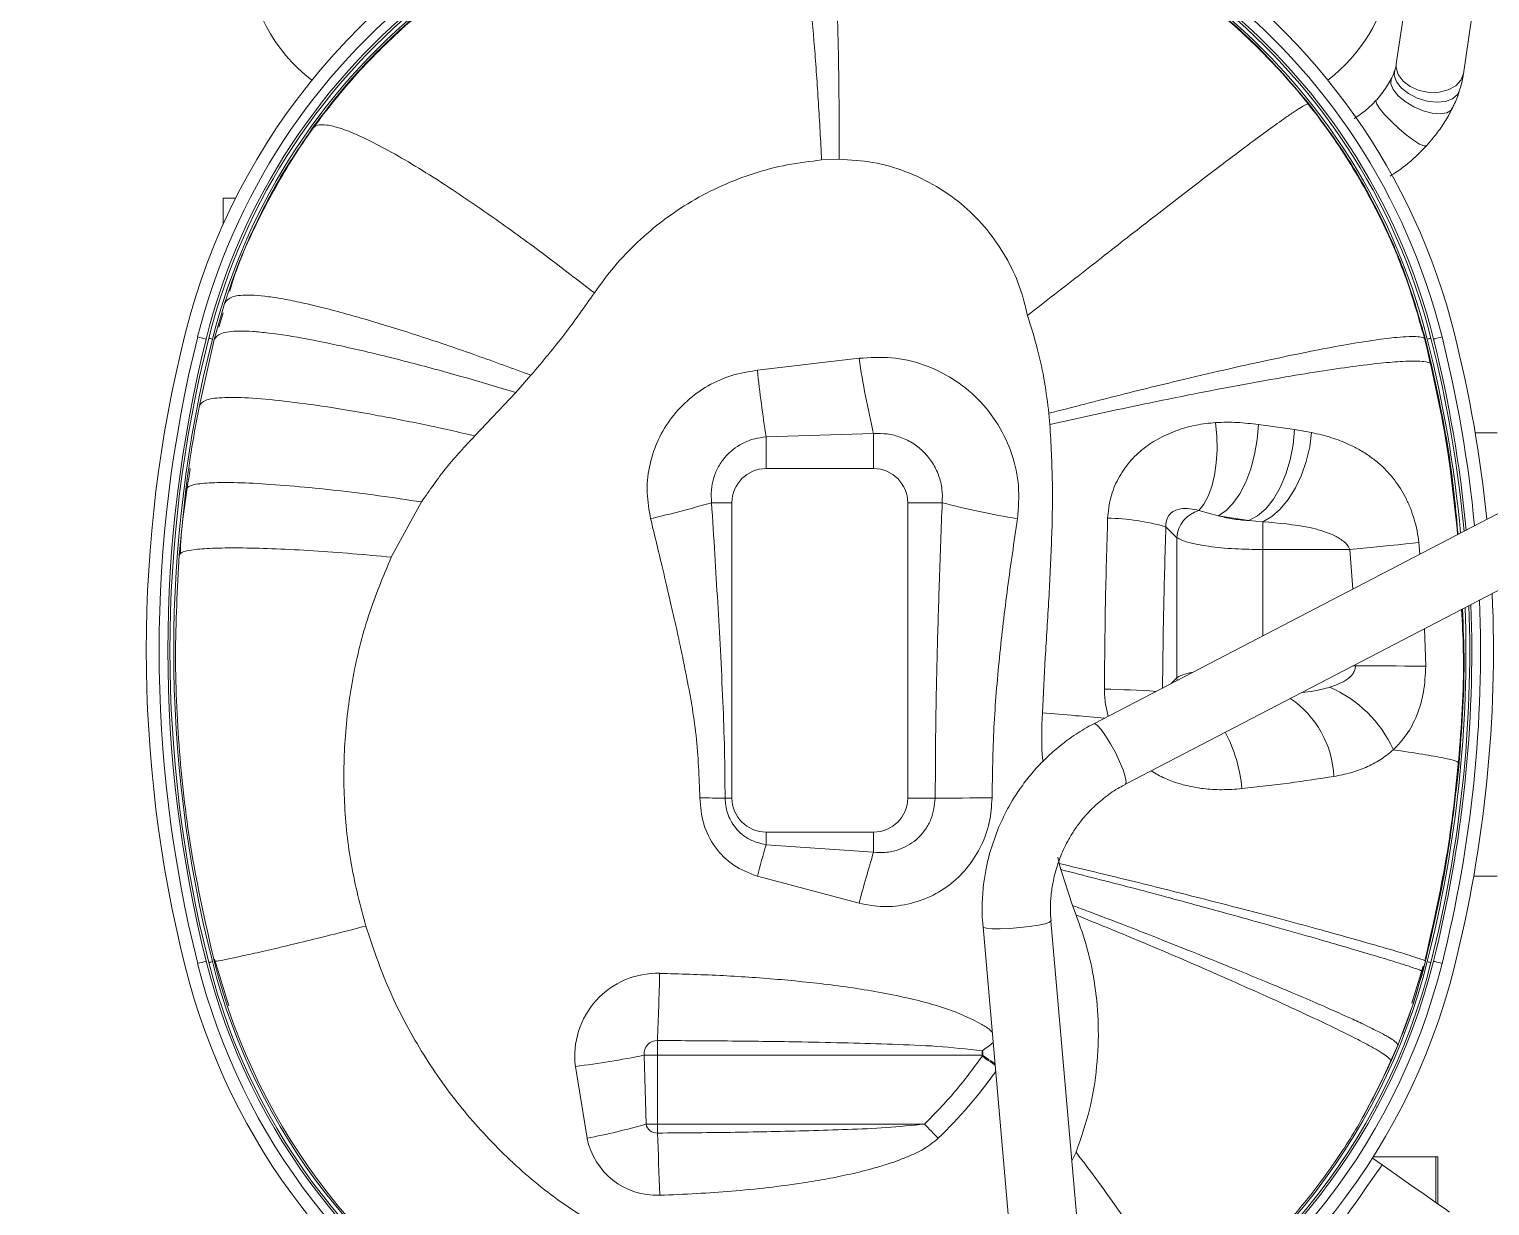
# Model space of a CAD drawing. Header units: millimetres. Extents: x 12325263 to 13848842, y -1463133 to 573208.
# Drawn here: x 12569100.9 to 12569272.2, y -834561.5 to -834423.6 of the extents above; entities that cross this region are included whole.
import ezdxf
from ezdxf.xclip import XClip

# ---------------------------------------------------------------- set-up
doc = ezdxf.new("R2010")
doc.units = ezdxf.units.MM
doc.header["$LTSCALE"] = 1000
doc.header["$XCLIPFRAME"] = 0
for name, color, linetype in [('fur202301', 252, 'Continuous'), ('WALL', 5, 'Continuous'), ('WALL-SHATCH', 8, 'Continuous'), ('建筑-楼板开洞', 251, 'Continuous')]:
    doc.layers.add(name, color=color, linetype=linetype)

# ---------------------------------------------------------------- blocks, each defined once
blk = doc.blocks.new('adgshg13-A$C7F010FC0')
at = {"layer": 'WALL-SHATCH'}
h = blk.add_hatch(color=256, dxfattribs=at)
h.dxf.hatch_style = 1
h.paths.add_polyline_path([(-60384.17, -16880.9), (-763.16, 197.48), (12587.62, -13153.3), (12587.62, -157996.02), (-162964.85, -188820.43), (-171262.38, -180522.9), (-171262.38, -31310.9), (-150707.19, -10755.71), (-131860.08, -7980.9), (-99162.38, -7980.9), (-99162.38, -4980.9), (-76620.43, -4980.9), (-70107.65, -16880.9)], flags=16)
h.paths.add_polyline_path([(-60091.23, -16380.9), (-646.88, 646.88), (12987.62, -12987.62), (12987.62, -158331.9), (-163100.58, -189250.38), (-171662.38, -180688.59), (-171662.38, -31145.21), (-150777.9, -10260.73), (-131896.69, -7480.9), (-99562.38, -7480.9), (-99562.38, -4580.9), (-76365.55, -4580.9), (-69907.51, -16380.9)])
blk = doc.blocks.new('A$C4C7A72D3')
at = {"layer": 'WALL', "color": 1}
blk.add_blockref('adgshg13-A$C7F010FC0', (210433.01, 205503.57), dxfattribs=at)
blk = doc.blocks.new('asdgag2019061912090910327')
at = {"color": 1, "linetype": 'Continuous', "lineweight": 0}
for p, q in [((372.24, -314.83), (344.79, -367.61)), ((351.89, -371.3), (379.34, -318.53)), ((334.01, -326.75), (334.01, -323.99)), ((386.01, -323.99), (386.01, -326.58)), ((438.03, -326.51), (428.1, -327.96)), ((424.01, -329.29), (423.85, -329.4)), ((301.1, -330.95), (295.57, -330.95)), ((301.1, -331.2), (295.75, -331.2)), ((301.1, -338.54), (301.1, -330.95)), ((396.93, -332.41), (393.97, -331.69)), ((319.11, -334.02), (323.47, -332.69)), ((322.82, -332.73), (324.04, -332.41)), ((358.65, -332.37), (363.05, -332.51)), ((371.77, -333.08), (373.12, -333.19)), ((312.26, -336.47), (314.17, -335.66)), ((429.26, -335.83), (439.19, -334.37)), ((300.95, -338.63), (300.16, -337.49)), ((358.66, -340.62), (358.66, -340.94)), ((367.68, -340.94), (372.31, -341.29)), ((372.31, -351.47), (372.31, -341.29)), ((386.03, -345.78), (386.38, -347.77)), ((386.38, -347.77), (386.96, -352)), ((362.2, -351.47), (372.31, -351.47)), ((375.57, -351.47), (372.31, -351.47)), ((375.57, -351.47), (375.7, -353.13)), ((375.7, -353.13), (376.28, -356.72)), ((376.28, -356.72), (376.91, -358.98)), ((357.27, -361.58), (356.59, -362.26)), ((356.97, -361.54), (357.27, -361.58)), ((373.7, -361.58), (357.27, -361.58)), ((374.98, -362.86), (373.7, -361.58)), ((344.81, -367.59), (344.79, -367.61)), ((328.77, -376.34), (274.59, -371.6)), ((301.64, -373.39), (300.63, -373.88)), ((329.46, -373.39), (330.58, -373.81)), ((334.78, -375.17), (330.58, -373.81)), ((334.78, -375.17), (335.5, -375.37)), ((336.26, -375.53), (335.5, -375.37)), ((386.98, -376.47), (388.29, -376.58)), ((273.89, -379.57), (328.07, -384.31)), ((312.9, -384.41), (313.03, -384.39)), ((313.03, -384.41), (312.9, -384.41)), ((313.03, -384.41), (313.03, -384.39)), ((313.03, -422.49), (313.03, -384.41)), ((313.54, -384.41), (313.03, -384.41)), ((343.18, -389.91), (343.18, -393.14)), ((377.8, -389.1), (377.8, -393.14)), ((304.94, -391.17), (304.94, -422.49)), ((343.18, -393.14), (377.8, -393.14)), ((336.83, -397.14), (339.18, -397.14)), ((337.7, -409.76), (336.83, -397.14)), ((339.18, -409.76), (339.18, -397.14)), ((385.9, -397.14), (381.8, -397.14)), ((381.8, -397.14), (381.8, -409.76)), ((385.9, -397.14), (385.52, -409.76)), ((334.01, -410.78), (330.84, -398.85)), ((394.74, -398.85), (393.33, -410.78)), ((417.99, -403.24), (418.07, -401.19)), ((339.18, -409.76), (337.7, -409.76)), ((385.52, -409.76), (381.8, -409.76)), ((343.18, -414.57), (343.18, -413.76)), ((377.8, -413.76), (343.18, -413.76)), ((377.8, -416.15), (377.8, -413.76)), ((304.94, -422.49), (303.89, -422.49)), ((304.94, -422.49), (304.94, -423.83)), ((304.94, -422.49), (313.03, -422.49)), ((313.03, -422.49), (313.03, -424.05)), ((313.03, -422.49), (314.74, -422.49)), ((313.03, -424.05), (304.94, -423.83)), ((311.71, -432.12), (303.28, -430.75)), ((390.72, -439.12), (392.75, -437.34)), ((385.65, -443.92), (390.72, -439.12)), ((371.42, -453.73), (377.89, -450.18)), ((324.28, -474.46), (318.81, -472.79)), ((413.5, -473.45), (413.5, -471.99)), ((389.2, -476.23), (396.93, -474.49)), ((396.93, -474.49), (401.18, -473.28)), ((400.06, -473.45), (398.4, -473.95)), ((410.44, -473.45), (413.5, -473.45)), ((371.67, -478.6), (379.35, -477.82))]:
    blk.add_line(p, q, dxfattribs=at)
at = {"color": 1, "linetype": 'Continuous', "lineweight": 0, "flags": 128}
for points in [[(426.03, -328.46), (425.65, -328.65), (425.16, -329.23), (424.86, -330.07), (424.77, -331.1), (424.9, -332.23), (425.25, -333.37), (425.77, -334.4), (426.43, -335.24), (427.16, -335.81), (427.9, -336.07), (428.49, -336.02)], [(428.1, -327.96), (427.33, -328.25), (426.68, -328.86), (426.2, -329.75), (425.94, -330.82), (425.92, -331.99), (426.15, -333.15), (426.61, -334.2), (427.24, -335.04), (428.01, -335.61), (428.84, -335.84), (429.26, -335.83)], [(300.16, -337.49), (298.96, -335.79), (297.8, -334.13), (296.71, -332.58), (295.73, -331.17), (294.88, -329.96), (294.63, -329.61)], [(323.79, -330.47), (323.84, -330.69), (323.89, -330.89), (323.93, -331.06), (323.97, -331.2), (324, -331.32), (324.02, -331.4), (324.03, -331.45), (324.04, -331.47)], [(396.99, -331.47), (396.99, -331.45), (397, -331.4), (397.02, -331.32), (397.05, -331.2), (397.09, -331.06), (397.13, -330.89), (397.18, -330.69), (397.24, -330.47)], [(423.85, -329.4), (423.52, -329.9), (423.39, -330.67), (423.47, -331.63), (423.76, -332.7), (424.23, -333.78), (424.84, -334.78), (425.53, -335.61), (426.24, -336.19), (426.91, -336.47), (427.48, -336.44), (427.54, -336.41)], [(323.99, -332.2), (323.97, -332.1), (323.94, -332.01), (323.93, -331.94), (323.91, -331.88), (323.9, -331.84), (323.89, -331.8), (323.89, -331.78), (323.88, -331.78)], [(397.09, -331.78), (397.09, -331.78), (397.08, -331.8), (397.07, -331.84), (397.06, -331.88), (397.05, -331.94), (397.03, -332.01), (397.01, -332.1), (396.98, -332.2)], [(419.64, -332.31), (419.63, -332.6), (419.85, -333.12), (420.3, -333.83), (420.93, -334.67), (421.68, -335.55), (422.49, -336.41), (423.28, -337.17), (423.99, -337.75), (424.55, -338.11), (424.91, -338.22), (424.99, -338.18)], [(324.04, -332.41), (319.14, -333.83), (314.6, -335.49)], [(358.65, -332.37), (358.65, -333.07), (358.65, -333.89), (358.65, -334.83), (358.66, -335.86), (358.66, -336.98), (358.66, -338.16), (358.66, -339.38), (358.66, -340.62)], [(373.12, -333.19), (373.05, -333.89), (372.97, -334.7), (372.88, -335.63), (372.78, -336.65), (372.67, -337.74), (372.55, -338.89), (372.43, -340.08), (372.31, -341.29)], [(314.35, -335.59), (309.7, -337.67), (305.61, -339.84)], [(294.38, -341.54), (294.54, -341.43), (294.99, -341.11), (295.69, -340.62), (296.56, -340.01), (297.51, -339.35), (298.43, -338.7), (299.22, -338.15), (299.81, -337.74), (300.12, -337.52), (300.16, -337.49)], [(386.03, -345.78), (384.34, -345.99), (382.65, -346.39), (381.03, -346.95), (379.53, -347.66), (378.19, -348.5), (377.06, -349.44), (376.18, -350.44), (375.57, -351.47)], [(386.38, -347.77), (384.61, -347.92), (382.84, -348.27), (381.16, -348.78), (379.6, -349.45), (378.23, -350.25), (377.1, -351.15), (376.25, -352.13), (375.7, -353.13)], [(386.96, -352), (385.2, -352.14), (383.44, -352.45), (381.76, -352.91), (380.21, -353.5), (378.84, -354.2), (377.71, -354.99), (376.84, -355.84), (376.28, -356.72)], [(387.21, -357.03), (385.61, -356.89), (384.02, -356.86), (382.48, -356.95), (381.03, -357.16), (379.71, -357.48), (378.56, -357.9), (377.62, -358.4), (376.91, -358.98)], [(351.89, -371.3), (351.9, -371.22), (351.71, -370.91), (351.23, -370.46), (350.48, -369.93), (349.55, -369.36), (348.5, -368.79), (347.45, -368.29), (346.47, -367.88), (345.66, -367.62), (345.09, -367.52), (344.81, -367.59)], [(328.07, -384.31), (328, -384.26), (327.9, -383.9), (327.85, -383.22), (327.84, -382.29), (327.89, -381.18), (327.98, -379.99), (328.11, -378.84), (328.27, -377.81), (328.44, -377.01), (328.61, -376.51), (328.77, -376.34), (328.77, -376.34)], [(312.9, -384.41), (312.74, -384.17), (312.57, -383.93), (312.4, -383.69), (312.24, -383.45), (312.07, -383.21), (311.91, -382.98), (311.85, -382.89)], [(312.04, -382.91), (312.2, -383.15), (312.37, -383.4), (312.53, -383.65), (312.7, -383.9), (312.86, -384.15), (313.03, -384.39)], [(343.19, -383.25), (343.19, -384.13), (343.19, -385), (343.19, -385.86), (343.18, -386.71), (343.18, -387.54), (343.18, -388.35), (343.18, -389.14), (343.18, -389.91)], [(303.28, -389.56), (303.48, -389.76), (303.69, -389.96), (303.9, -390.16), (304.11, -390.36), (304.32, -390.57), (304.53, -390.77), (304.74, -390.97), (304.94, -391.17)], [(343.19, -417.52), (343.19, -417.15), (343.19, -416.78), (343.19, -416.41), (343.18, -416.04), (343.18, -415.67), (343.18, -415.3), (343.18, -414.94), (343.18, -414.57)], [(296.6, -422.23), (297.53, -422.26), (298.46, -422.29), (299.4, -422.32), (300.33, -422.36), (301.25, -422.39), (302.15, -422.42), (303.04, -422.46), (303.89, -422.49)], [(323.79, -476.43), (323.84, -476.21), (323.89, -476.01), (323.93, -475.84), (323.97, -475.7), (324, -475.58), (324.02, -475.5), (324.03, -475.45), (324.04, -475.43)], [(323.99, -474.7), (323.97, -474.8), (323.94, -474.89), (323.93, -474.96), (323.91, -475.02), (323.9, -475.06), (323.89, -475.1), (323.89, -475.12), (323.88, -475.12)], [(396.98, -474.7), (397.01, -474.8), (397.03, -474.89), (397.05, -474.96), (397.06, -475.02), (397.07, -475.06), (397.08, -475.1), (397.09, -475.12), (397.09, -475.12)], [(397.24, -476.43), (397.18, -476.21), (397.13, -476.01), (397.09, -475.84), (397.05, -475.7), (397.02, -475.58), (397, -475.5), (396.99, -475.45), (396.99, -475.43)]]:
    blk.add_lwpolyline(points, dxfattribs=at)
at = {"color": 1, "linetype": 'Continuous', "lineweight": 0}
for centre, radius, start, end in [((360.51, -477.33), 152.89, 87.5022, 104.0401), ((360.51, -477.33), 152.89, 75.9599, 84.2364), ((360.51, -477.33), 151.38, 87.7694, 104.0401), ((360.49, -476.7), 149.48, 87.9817, 104.1738), ((360.51, -477.33), 150.35, 87.954, 104.0401), ((360.51, -477.33), 151.38, 75.9599, 84.4647), ((360.49, -476.7), 149.04, 88.0617, 104.1738), ((360.49, -476.7), 149.04, 75.8262, 84.6983), ((360.49, -476.7), 149.48, 75.8262, 84.6301), ((360.51, -477.33), 150.35, 75.9599, 84.6225), ((342.04, -403.45), 76.74, 104.0401, 155.3922), ((342.04, -403.45), 75.23, 104.0401, 154.9006), ((378.99, -403.45), 75.23, 284.0401, 75.9599), ((378.99, -403.45), 76.74, 33.4755, 75.9599), ((342.04, -403.45), 74.2, 104.0401, 154.6695), ((341.99, -403.45), 73.93, 104.1738, 154.5275), ((341.99, -403.45), 73.49, 104.1738, 154.4004), ((378.99, -403.45), 73.49, 284.1738, 75.8262), ((378.99, -403.45), 74.2, 284.0401, 75.9599), ((378.99, -403.45), 73.93, 284.1738, 75.8262), ((342.85, -349.4), 14.51, 23.3341, 65.6791), ((442.51, -355.33), 19, 56.5587, 142.9095), ((345.19, -354.84), 11.69, 34.2302, 87.4614), ((342.72, -371.39), 17.52, 62.2068, 84.8874), ((373.42, -357.95), 3.64, 274.4483, 343.5126), ((349.79, -370.07), 26.2, 0.8243, 15.9572), ((261.33, -371.14), 94.61, 0.6499, 4.3061), ((378.99, -403.45), 76.74, 284.0401, 29.5327), ((342.04, -403.45), 76.74, 161.6006, 255.9599), ((342.04, -403.45), 75.23, 161.2724, 255.9599), ((342.04, -403.45), 74.2, 161.0787, 255.9599), ((341.99, -403.45), 73.93, 161.0224, 255.8262), ((341.99, -403.45), 73.49, 160.9838, 255.8262), ((472.62, -364.37), 97.99, 189.3395, 194.6157), ((343.49, -428.45), 55.94, 125.3543, 135.9553), ((373.16, -427.92), 73.81, 142.6341, 143.8787), ((313.27, -384.76), 0.442, 52.937, 123.9529), ((343.18, -397.14), 4, 90, 180), ((377.8, -397.14), 4, 0, 90), ((291.36, -248.92), 155.04, 284.7521, 287.0562), ((410.01, -296.13), 103.85, 256.5749, 261.5424), ((265.5, -155.72), 264.1, 285.035, 285.8655), ((343.18, -409.76), 4, 180, 270), ((377.8, -409.76), 4, 270, 0), ((412.31, -234.94), 176.86, 261.2862, 263.8388), ((535.55, -461.25), 164.07, 164.0447, 166.6273), ((304.98, -422.54), 8.39, 177.9018, 258.2681), ((305.21, -422.54), 1.32, 177.9026, 258.2629), ((312.91, -422.48), 9.72, 262.9064, 1.463), ((313.22, -422.53), 1.53, 262.9166, 1.4553), ((332.19, -835.5), 413.37, 91.3263, 92.419), ((387.09, -447.26), 85.42, 164.0774, 168.8559), ((411.01, -444.17), 100.03, 168.3938, 173.0823), ((341.99, -403.45), 73.27, 208.0129, 255.8263), ((442.51, -451.57), 19, 217.0906, 317.9491), ((360.49, -330.2), 149.48, 255.8262, 284.1738), ((360.49, -330.2), 149.04, 255.8262, 284.1738), ((360.51, -329.57), 150.35, 255.9599, 284.0401), ((360.51, -329.57), 152.89, 255.9599, 284.0401), ((360.51, -329.57), 151.38, 255.9599, 284.0401)]:
    blk.add_arc(centre, radius, start, end, dxfattribs=at)
for points, knots in [([(347.25, -328.46), (343.35, -328.89), (335.53, -329.75), (327.87, -331.52), (324.04, -332.41)], [0, 0, 0, 0, 0.5, 1, 1, 1, 1]), ([(324.28, -332.44), (328.23, -331.54), (336.15, -329.75), (348.28, -328.36), (358.03, -327.8), (363.71, -328.09), (365.31, -328.17)], [0, 0, 0, 0, 0.293527, 0.588287, 0.88404, 1, 1, 1, 1]), ([(365.36, -328.07), (363.24, -327.98), (357.2, -327.72), (351.16, -328.17), (347.25, -328.46)], [0, 0, 0, 0, 0.351559, 1, 1, 1, 1]), ([(348.82, -336.19), (348.65, -334.98), (348.31, -332.63), (347.87, -330.23), (347.51, -328.73), (347.34, -328.55), (347.25, -328.46)], [0, 0, 0, 0, 0.272926, 0.529635, 0.771374, 1, 1, 1, 1]), ([(374.08, -328.64), (377.68, -329.02), (385.31, -329.81), (392.79, -331.53), (396.74, -332.44)], [0, 0, 0, 0, 0.471791, 1, 1, 1, 1]), ([(393.97, -331.69), (390.13, -330.87), (383.56, -329.47), (376.88, -328.85), (374.1, -328.59)], [0, 0, 0, 0, 0.584171, 1, 1, 1, 1]), ([(426.04, -328.46), (426.02, -328.46), (425.48, -328.6), (424.77, -328.9), (424.09, -329.26), (423.93, -329.35)], [0, 0, 0, 0, 0.027579, 0.76474, 1, 1, 1, 1]), ([(428.1, -327.98), (428.02, -327.99), (427.41, -328.04), (426.72, -328.21), (426.12, -328.44), (426.04, -328.47)], [0, 0, 0, 0, 0.124795, 0.880932, 1, 1, 1, 1]), ([(424.02, -329.31), (423.82, -329.4), (423.11, -329.73), (421.95, -330.47), (420.69, -331.38), (419.96, -332.03), (419.65, -332.29)], [0, 0, 0, 0, 0.127363, 0.461919, 0.776801, 1, 1, 1, 1]), ([(386.98, -376.47), (387.61, -373.63), (388.87, -367.89), (390.38, -360.51), (391.57, -354.33), (392.46, -349.39), (393.21, -344.89), (393.78, -340.95), (394.18, -337.65), (394.38, -335.24), (394.43, -333.59), (394.37, -332.54), (394.22, -331.87), (394.05, -331.75), (393.97, -331.69)], [0, 0, 0, 0, 0.138039, 0.278665, 0.371998, 0.463558, 0.552282, 0.637303, 0.718153, 0.79463, 0.849146, 0.901405, 0.951626, 1, 1, 1, 1]), ([(419.64, -332.31), (419.27, -332.66), (418.57, -333.33), (417.57, -334.47), (416.76, -335.53), (416.28, -336.27), (416.1, -336.55)], [0, 0, 0, 0, 0.278758, 0.524825, 0.821429, 1, 1, 1, 1]), ([(322.82, -332.73), (321.32, -333.16), (318.31, -334.03), (315.56, -335.11), (314.17, -335.66)], [0, 0, 0, 0, 0.496623, 1, 1, 1, 1]), ([(334.78, -375.17), (334.08, -372.43), (332.67, -366.85), (330.75, -359.75), (329.13, -353.83), (327.8, -349.08), (326.58, -344.79), (325.5, -341.07), (324.58, -337.98), (323.91, -335.77), (323.43, -334.29), (323.12, -333.38), (322.91, -332.82), (322.85, -332.76), (322.82, -332.73)], [0, 0, 0, 0, 0.130857, 0.265464, 0.355847, 0.445522, 0.533574, 0.619228, 0.701976, 0.781476, 0.838851, 0.894343, 0.948046, 1, 1, 1, 1]), ([(324.04, -332.41), (324.07, -332.44), (324.13, -332.5), (324.34, -333.07), (324.64, -333.99), (325.11, -335.49), (325.77, -337.73), (326.66, -340.86), (327.71, -344.62), (328.88, -348.97), (330.14, -353.77), (331.69, -359.77), (333.49, -366.96), (334.84, -372.6), (335.5, -375.37)], [0, 0, 0, 0, 0.051767, 0.10529, 0.160616, 0.217846, 0.297198, 0.379856, 0.465486, 0.553582, 0.643361, 0.733899, 0.868807, 1, 1, 1, 1]), ([(348.82, -336.19), (349.39, -335.65), (350.52, -334.57), (352.82, -333.37), (355.57, -332.53), (357.62, -332.43), (358.65, -332.38)], [0, 0, 0, 0, 0.249954, 0.499628, 0.749569, 1, 1, 1, 1]), ([(373.12, -333.19), (373.59, -333.25), (374.53, -333.38), (375.89, -333.73), (377.18, -334.17), (378.78, -334.89), (380.54, -336.01), (382.05, -337.41), (383.15, -338.77), (383.96, -340.03), (384.76, -341.58), (385.49, -343.48), (385.85, -344.99), (386.03, -345.78)], [0, 0, 0, 0, 0.061838, 0.125445, 0.186874, 0.250298, 0.374989, 0.500107, 0.579464, 0.662343, 0.749335, 0.868908, 1, 1, 1, 1]), ([(396.93, -332.41), (397.01, -332.47), (397.17, -332.59), (397.29, -333.26), (397.3, -334.3), (397.19, -335.92), (396.9, -338.31), (396.37, -341.57), (395.65, -345.45), (394.74, -349.88), (393.67, -354.76), (392.25, -360.85), (390.48, -368.13), (389.01, -373.78), (388.29, -376.58)], [0, 0, 0, 0, 0.048241, 0.09833, 0.150467, 0.204874, 0.281232, 0.362003, 0.446989, 0.535727, 0.627348, 0.720788, 0.861651, 1, 1, 1, 1]), ([(396.74, -332.44), (399.21, -333.13), (404.21, -334.55), (411.43, -337.68), (418.46, -341.62), (425.12, -346.42), (431.29, -352.01), (436.82, -358.3), (441.55, -365.19), (445.15, -371.71), (446.78, -376.05), (447.43, -377.79)], [0, 0, 0, 0, 0.108696, 0.219771, 0.333067, 0.44964, 0.56717, 0.685466, 0.803755, 0.921285, 1, 1, 1, 1]), ([(424.57, -346.08), (422.49, -344.53), (418.34, -341.43), (411.53, -337.67), (404.4, -334.54), (399.42, -333.12), (396.93, -332.41)], [0, 0, 0, 0, 0.25, 0.499999, 0.749999, 1, 1, 1, 1]), ([(314.17, -335.66), (314.2, -335.66), (314.26, -335.64), (314.42, -335.75), (314.69, -336.04), (315.11, -336.68), (315.74, -337.83), (316.55, -339.45), (317.47, -341.43), (318.46, -343.65), (319.82, -346.8), (321.54, -350.87), (323.48, -355.61), (325.26, -360.05), (326.83, -364.01), (328.15, -367.39), (329.19, -370.12), (329.97, -372.19), (330.4, -373.34), (330.58, -373.81)], [0, 0, 0, 0, 0.021593, 0.052251, 0.09248, 0.142945, 0.20452, 0.278314, 0.334842, 0.397534, 0.466607, 0.573967, 0.671393, 0.757262, 0.830684, 0.891473, 0.939752, 0.975811, 1, 1, 1, 1]), ([(312.26, -336.47), (310.18, -337.47), (306.12, -339.4), (300.51, -342.94), (295.72, -346.53), (291.64, -350.13), (288.16, -353.66), (284.97, -357.31), (283.07, -359.9), (282.13, -361.18)], [0, 0, 0, 0, 0.1790138, 0.3486041, 0.5088231, 0.6365759, 0.7609912, 0.8821162, 1, 1, 1, 1]), ([(329.46, -373.39), (328.47, -370.96), (326.47, -366.04), (323.8, -359.81), (321.52, -354.62), (319.67, -350.47), (317.96, -346.74), (316.44, -343.51), (315.12, -340.83), (314.12, -338.93), (313.39, -337.68), (312.88, -336.92), (312.49, -336.49), (312.34, -336.48), (312.26, -336.47)], [0, 0, 0, 0, 0.13131, 0.266208, 0.35668, 0.446369, 0.53437, 0.619919, 0.702523, 0.781863, 0.839126, 0.894517, 0.948125, 1, 1, 1, 1]), ([(345.71, -343.15), (345.84, -342.49), (346.09, -341.19), (346.74, -339.38), (347.59, -337.69), (348.41, -336.69), (348.82, -336.19)], [0, 0, 0, 0, 0.256588, 0.498554, 0.749445, 1, 1, 1, 1]), ([(425, -338.19), (425.06, -338.12), (425.38, -337.83), (425.97, -337.37), (426.76, -336.82), (427.28, -336.55), (427.55, -336.41)], [0, 0, 0, 0, 0.081471, 0.381868, 0.686555, 1, 1, 1, 1]), ([(427.54, -336.42), (427.67, -336.36), (428.01, -336.18), (428.31, -336.08), (428.5, -336.02)], [0, 0, 0, 0, 0.365105, 1, 1, 1, 1]), ([(428.5, -336.02), (428.59, -335.99), (428.88, -335.89), (429.14, -335.84), (429.25, -335.83), (429.25, -335.83)], [0, 0, 0, 0, 0.305542, 0.958154, 1, 1, 1, 1]), ([(306.94, -338.14), (306.95, -338.13), (306.96, -338.13), (306.94, -338.14), (306.92, -338.15), (306.91, -338.16)], [0, 0, 0, 0, 0.5170589, 0.5684201, 1, 1, 1, 1]), ([(422.84, -340.77), (423.17, -340.29), (423.63, -339.61), (424.38, -338.77), (424.77, -338.4), (425, -338.19)], [0, 0, 0, 0, 0.509925, 0.720568, 1, 1, 1, 1]), ([(356.17, -343.66), (356.39, -343), (356.75, -341.98), (357.56, -341.01), (358.2, -340.67), (358.51, -340.63), (358.66, -340.62)], [0, 0, 0, 0, 0.4992, 0.781837, 0.895478, 1, 1, 1, 1]), ([(372.31, -341.29), (372.52, -341.4), (372.94, -341.62), (373.55, -342.34), (374.32, -343.76), (375.18, -346.87), (375.42, -349.63), (375.57, -351.47)], [0, 0, 0, 0, 0.062447, 0.125524, 0.250184, 0.500172, 1, 1, 1, 1]), ([(344.28, -353.94), (344.49, -352.07), (344.91, -348.27), (345.44, -344.87), (345.71, -343.15)], [0, 0, 0, 0, 0.49549, 1, 1, 1, 1]), ([(355.54, -346.95), (355.6, -346.44), (355.73, -345.33), (356.01, -344.25), (356.17, -343.66)], [0, 0, 0, 0, 0.45024, 1, 1, 1, 1]), ([(399.76, -379.09), (401.41, -376.97), (404.74, -372.7), (409.52, -366.59), (413.95, -360.87), (417.42, -356.33), (419.97, -352.95), (421.74, -350.53), (423.01, -348.75), (423.83, -347.54), (424.32, -346.75), (424.59, -346.24), (424.58, -346.13), (424.57, -346.08)], [0, 0, 0, 0, 0.139341, 0.280582, 0.419984, 0.553845, 0.638591, 0.719148, 0.795339, 0.849661, 0.901738, 0.951785, 1, 1, 1, 1]), ([(452.26, -403.45), (452.17, -400.7), (451.99, -395.21), (450.56, -387.08), (448.28, -379.15), (445.11, -371.53), (441.12, -364.31), (436.33, -357.6), (430.85, -351.42), (426.67, -347.86), (424.57, -346.08)], [0, 0, 0, 0, 0.125, 0.250001, 0.375, 0.5, 0.625, 0.750001, 0.875, 1, 1, 1, 1]), ([(372.31, -351.47), (372.33, -352.59), (372.36, -354.87), (372.67, -357.96), (373.13, -360.4), (373.51, -361.19), (373.7, -361.58)], [0, 0, 0, 0, 0.24173, 0.497795, 0.755159, 1, 1, 1, 1]), ([(386.96, -352), (387.07, -352.83), (387.27, -354.48), (387.23, -356.18), (387.21, -357.03)], [0, 0, 0, 0, 0.499988, 1, 1, 1, 1]), ([(346.36, -364.59), (346.05, -364.07), (345.48, -363.1), (344.93, -361.56), (344.52, -360.05), (344.23, -358.28), (344.1, -356.22), (344.22, -354.72), (344.28, -353.95)], [0, 0, 0, 0, 0.158456, 0.292175, 0.431533, 0.577774, 0.780607, 1, 1, 1, 1]), ([(376.28, -356.72), (376.15, -356.2), (375.88, -355.18), (375.76, -353.82), (375.7, -353.13)], [0, 0, 0, 0, 0.502317, 1, 1, 1, 1]), ([(387.21, -357.03), (387.13, -357.79), (386.97, -359.28), (386.36, -361.48), (385.47, -363.56), (384.21, -365.5), (382.62, -367.18), (380.66, -368.52), (378.42, -369.44), (376.8, -369.61), (375.99, -369.69)], [0, 0, 0, 0, 0.129814, 0.25164, 0.38015, 0.500814, 0.625652, 0.750365, 0.874809, 1, 1, 1, 1]), ([(357.27, -361.58), (357.47, -361.25), (357.71, -360.85), (357.88, -359.89), (357.91, -359.72)], [0, 0, 0, 0, 0.818445, 1, 1, 1, 1]), ([(376.91, -358.98), (377.06, -359.69), (377.24, -360.56), (376.95, -361.71), (376.67, -362.19), (376.29, -362.54), (375.91, -362.74), (375.45, -362.86), (375.14, -362.86), (374.98, -362.86)], [0, 0, 0, 0, 0.499096, 0.62457, 0.748897, 0.813808, 0.874638, 0.936792, 1, 1, 1, 1]), ([(301.64, -373.39), (300.46, -372.49), (298.06, -370.68), (294.56, -368.19), (291.22, -365.92), (288.22, -363.99), (285.72, -362.49), (283.82, -361.5), (282.55, -361.02), (282.27, -361.13), (282.13, -361.18)], [0, 0, 0, 0, 0.129761, 0.262971, 0.396919, 0.528705, 0.65601, 0.777356, 0.891984, 1, 1, 1, 1]), ([(374.98, -362.86), (371.78, -362.96), (365.49, -363.14), (359.18, -363.22), (356.07, -363.26)], [0, 0, 0, 0, 0.50873, 1, 1, 1, 1]), ([(344.77, -367.59), (344.65, -367.83), (344.25, -368.67), (343.32, -369.97), (342.05, -371.45), (340.75, -372.64), (339.51, -373.55), (338.11, -374.42), (337.05, -374.9), (336.39, -375.2)], [0, 0, 0, 0, 0.0682143, 0.2449263, 0.4166308, 0.5757575, 0.7003872, 0.8127265, 1, 1, 1, 1]), ([(355.93, -370.07), (355.34, -370.05), (354.27, -370.02), (353.23, -369.74), (352.77, -369.62)], [0, 0, 0, 0, 0.548837, 1, 1, 1, 1]), ([(375.99, -369.69), (372.65, -369.79), (365.98, -369.99), (359.28, -370.04), (355.93, -370.07)], [0, 0, 0, 0, 0.500405, 1, 1, 1, 1]), ([(329.46, -373.39), (328.14, -372.92), (325.43, -371.96), (321.1, -371.1), (316.47, -370.69), (311.61, -370.89), (306.57, -371.69), (303.3, -372.82), (301.64, -373.39)], [0, 0, 0, 0, 0.147789, 0.303667, 0.464681, 0.636622, 0.815698, 1, 1, 1, 1]), ([(339.38, -382.62), (340.24, -382.24), (341.44, -381.71), (343.13, -380.73), (344.54, -379.81), (346.12, -378.57), (347.67, -377.14), (349.17, -375.49), (350.53, -373.64), (351.44, -372.23), (351.83, -371.4), (351.88, -371.29)], [0, 0, 0, 0, 0.162255, 0.228664, 0.338908, 0.453741, 0.577261, 0.706567, 0.84052, 0.978209, 1, 1, 1, 1]), ([(353.18, -377.35), (353.06, -376.05), (352.85, -373.61), (352.63, -371.21), (352.53, -370.08)], [0, 0, 0, 0, 0.5320217, 1, 1, 1, 1]), ([(336.39, -375.2), (335.68, -375.45), (334.67, -375.82), (333.13, -376.15), (331.78, -376.35), (330.25, -376.44), (329.25, -376.36), (328.77, -376.33)], [0, 0, 0, 0, 0.29008, 0.409408, 0.607477, 0.814076, 1, 1, 1, 1]), ([(386.98, -376.47), (384.71, -376.34), (380.14, -376.09), (373.31, -376.24), (366.47, -376.58), (359.78, -377.02), (355.32, -377.24), (353.18, -377.35)], [0, 0, 0, 0, 0.202713, 0.407001, 0.605729, 0.810459, 1, 1, 1, 1]), ([(399.76, -379.09), (398.42, -378.67), (395.86, -377.87), (392.02, -377.05), (389.51, -376.74), (388.29, -376.58)], [0, 0, 0, 0, 0.3554149, 0.6858914, 1, 1, 1, 1]), ([(353.18, -377.35), (351.3, -377.42), (349.39, -377.5), (347.49, -377.3), (347.45, -377.3)], [0, 0, 0, 0, 0.980438, 1, 1, 1, 1]), ([(343.19, -383.25), (345.95, -383.21), (351.45, -383.12), (359.66, -382.42), (367.82, -381.47), (373.22, -380.67), (375.92, -380.27)], [0, 0, 0, 0, 0.250422, 0.50007, 0.749789, 1, 1, 1, 1]), ([(375.92, -380.27), (377.2, -380.17), (379.73, -379.97), (383.51, -380.8), (387, -382.42), (390.05, -384.8), (392.46, -387.81), (394.11, -391.27), (394.99, -395.04), (394.82, -397.58), (394.74, -398.85)], [0, 0, 0, 0, 0.125538, 0.250234, 0.375548, 0.500821, 0.625457, 0.750217, 0.87473, 1, 1, 1, 1]), ([(418.07, -401.19), (417.99, -399.86), (417.84, -397.2), (416.72, -393.33), (414.98, -389.71), (412.66, -386.48), (409.85, -383.75), (406.68, -381.58), (403.29, -379.95), (400.92, -379.37), (399.76, -379.09)], [0, 0, 0, 0, 0.128453, 0.256786, 0.386044, 0.513541, 0.637602, 0.762426, 0.883925, 1, 1, 1, 1]), ([(315.72, -383.23), (315.78, -383.29), (316.15, -383.64), (317.08, -385.18), (318.33, -387.9), (319.35, -391.45), (320.13, -394.91), (320.73, -398.28), (321.37, -402.77), (321.96, -408.42), (322.42, -415.27), (322.55, -419.89), (322.62, -422.23)], [0, 0, 0, 0, 0.006292, 0.038701, 0.134452, 0.232018, 0.316091, 0.400486, 0.488422, 0.655825, 0.824993, 1, 1, 1, 1]), ([(328.07, -384.29), (328.23, -384.31), (329.2, -384.44), (330.95, -384.42), (333.15, -384.26), (335.04, -383.94), (337.09, -383.46), (338.48, -382.94), (339.38, -382.62)], [0, 0, 0, 0, 0.041404, 0.254592, 0.454195, 0.614464, 0.7524, 1, 1, 1, 1]), ([(330.84, -398.85), (330.66, -397.91), (330.31, -396.02), (330.64, -393.15), (331.55, -390.43), (333.06, -387.98), (335.11, -385.95), (337.57, -384.44), (340.3, -383.44), (342.23, -383.31), (343.19, -383.25)], [0, 0, 0, 0, 0.125454, 0.250255, 0.374873, 0.499543, 0.624279, 0.749156, 0.874335, 1, 1, 1, 1]), ([(304.94, -391.17), (306.19, -389.95), (308.68, -387.5), (311.49, -385.44), (312.9, -384.41)], [0, 0, 0, 0, 0.5, 1, 1, 1, 1]), ([(313.54, -384.41), (313.74, -386.18), (314.12, -389.67), (314.3, -394.92), (314.47, -400.19), (314.6, -406.46), (314.7, -413.92), (314.73, -419.57), (314.74, -422.49)], [0, 0, 0, 0, 0.13998, 0.276561, 0.412931, 0.555672, 0.769902, 1, 1, 1, 1]), ([(296.6, -422.23), (296.66, -420.79), (296.77, -417.97), (297.07, -413.73), (297.47, -409.57), (297.97, -405.83), (298.51, -402.6), (299.07, -399.85), (299.63, -397.59), (300.16, -395.8), (300.6, -394.46), (301.2, -392.95), (301.95, -391.22), (302.83, -390.11), (303.28, -389.56)], [0, 0, 0, 0, 0.128649, 0.249944, 0.377547, 0.49984, 0.585336, 0.667921, 0.749799, 0.792495, 0.833875, 0.874809, 0.93745, 1, 1, 1, 1]), ([(336.83, -397.14), (336.8, -396.69), (336.73, -395.72), (337.11, -393.97), (338.04, -392.27), (339.41, -391.07), (341.03, -390.16), (342.32, -390.01), (343.18, -389.91)], [0, 0, 0, 0, 0.124503, 0.26726, 0.490327, 0.646677, 0.766132, 1, 1, 1, 1]), ([(343.18, -389.91), (345.97, -389.9), (351.75, -389.88), (360.28, -389.69), (369.02, -389.43), (374.79, -389.21), (377.8, -389.1)], [0, 0, 0, 0, 0.242304, 0.499988, 0.739208, 1, 1, 1, 1]), ([(377.8, -389.1), (378.33, -389.08), (379.41, -389.05), (381.01, -389.46), (382.49, -390.18), (383.75, -391.18), (384.78, -392.45), (385.51, -393.91), (385.94, -395.52), (385.91, -396.61), (385.9, -397.14)], [0, 0, 0, 0, 0.12216, 0.250993, 0.376045, 0.50059, 0.620147, 0.749588, 0.877354, 1, 1, 1, 1]), ([(303.89, -422.49), (303.91, -420.94), (303.93, -417.91), (303.98, -413.46), (304.06, -409.1), (304.16, -404.69), (304.31, -400.19), (304.49, -395.66), (304.79, -392.66), (304.94, -391.17)], [0, 0, 0, 0, 0.148257, 0.290095, 0.425514, 0.56632, 0.71164, 0.856803, 1, 1, 1, 1]), ([(418.07, -401.19), (420.31, -401.19), (424.87, -401.18), (431.34, -401.28), (437.36, -401.47), (442.65, -401.74), (446.92, -402.1), (450.01, -402.52), (451.91, -402.97), (452.14, -403.29), (452.26, -403.45)], [0, 0, 0, 0, 0.1297637, 0.2628094, 0.3965542, 0.5282158, 0.6555132, 0.7769743, 0.8917667, 1, 1, 1, 1]), ([(402.41, -429.9), (403.46, -429.14), (405.57, -427.61), (408.4, -424.88), (410.96, -421.86), (413.19, -418.54), (415.04, -414.96), (416.48, -411.19), (417.52, -407.27), (417.83, -404.59), (417.99, -403.24)], [0, 0, 0, 0, 0.121889, 0.245238, 0.369575, 0.494506, 0.620947, 0.747638, 0.872841, 1, 1, 1, 1]), ([(417.99, -403.24), (420.24, -403.36), (424.8, -403.6), (431.29, -404.07), (437.32, -404.6), (442.61, -405.19), (446.88, -405.81), (449.95, -406.43), (451.82, -407.03), (452.04, -407.39), (452.15, -407.56)], [0, 0, 0, 0, 0.129226, 0.26186, 0.39536, 0.526961, 0.654385, 0.776133, 0.891321, 1, 1, 1, 1]), ([(452.11, -404.99), (452.04, -407.04), (451.89, -411.71), (450.65, -418.97), (448.54, -426.74), (445.51, -434.37), (441.58, -441.71), (436.81, -448.59), (431.29, -454.89), (425.12, -460.48), (418.46, -465.29), (411.42, -469.18), (406.11, -471.62), (403.11, -472.52), (402.61, -472.66)], [0, 0, 0, 0, 0.068873, 0.156856, 0.246598, 0.338936, 0.43203, 0.525731, 0.619427, 0.712522, 0.804865, 0.894601, 0.982585, 1, 1, 1, 1]), ([(421.65, -463.02), (423.04, -461.98), (425.83, -459.9), (429.8, -456.33), (433.55, -452.46), (437.04, -448.27), (440.23, -443.8), (443.04, -439.17), (445.53, -434.29), (447.74, -429.01), (449.28, -424.32), (450.25, -420.58), (450.79, -418.13), (451.26, -415.64), (451.65, -413.04), (451.97, -410.26), (452.09, -408.45), (452.15, -407.56)], [0, 0, 0, 0, 0.081209, 0.162774, 0.245805, 0.328956, 0.411924, 0.496742, 0.575991, 0.662171, 0.75803, 0.801062, 0.839171, 0.872358, 0.916959, 0.959504, 1, 1, 1, 1]), ([(343.19, -417.52), (342.17, -417.44), (340.12, -417.27), (337.35, -415.85), (335.11, -413.67), (334.38, -411.74), (334.01, -410.78)], [0, 0, 0, 0, 0.250496, 0.499322, 0.749045, 1, 1, 1, 1]), ([(343.18, -414.57), (342.59, -414.51), (341.35, -414.4), (339.89, -413.58), (338.89, -412.6), (338.09, -411.43), (337.85, -410.41), (337.7, -409.76)], [0, 0, 0, 0, 0.221886, 0.46782, 0.610128, 0.749968, 1, 1, 1, 1]), ([(393.33, -410.78), (393.17, -411.79), (392.85, -413.8), (391.59, -416.61), (389.81, -419.09), (387.55, -421.13), (384.9, -422.64), (381.99, -423.54), (378.93, -423.84), (376.93, -423.48), (375.92, -423.3)], [0, 0, 0, 0, 0.125418, 0.250189, 0.375225, 0.500008, 0.624812, 0.749826, 0.874573, 1, 1, 1, 1]), ([(385.52, -409.76), (385.46, -410.21), (385.35, -411.17), (384.66, -412.9), (383.46, -414.42), (381.93, -415.44), (380.64, -415.96), (379.26, -416.24), (378.3, -416.18), (377.8, -416.15)], [0, 0, 0, 0, 0.1203143, 0.2575431, 0.4943725, 0.6240325, 0.7461733, 0.8644424, 1, 1, 1, 1]), ([(377.8, -416.15), (375.78, -416.02), (371.88, -415.78), (366.12, -415.43), (360.36, -415.1), (354.59, -414.82), (348.82, -414.61), (345.05, -414.58), (343.18, -414.57)], [0, 0, 0, 0, 0.174906, 0.337936, 0.500002, 0.674329, 0.837589, 1, 1, 1, 1]), ([(375.92, -423.3), (374.92, -423.06), (373.17, -422.63), (370.57, -422.01), (368.06, -421.41), (365.43, -420.8), (362.82, -420.21), (360.24, -419.66), (356.18, -418.83), (350.5, -417.8), (345.64, -417.61), (343.19, -417.52)], [0, 0, 0, 0, 0.093239, 0.163122, 0.241142, 0.325781, 0.406778, 0.481814, 0.563156, 0.780102, 1, 1, 1, 1]), ([(292.31, -428.45), (293.7, -430.66), (296.48, -435.08), (301.65, -440.95), (307.45, -446.17), (313.87, -450.57), (320.78, -454.22), (325.69, -455.88), (328.16, -456.72)], [0, 0, 0, 0, 0.1677472, 0.3352316, 0.5006404, 0.6676467, 0.8333712, 1, 1, 1, 1]), ([(392.75, -437.34), (394.35, -435.99), (397.47, -433.36), (400.79, -431.03), (402.41, -429.9)], [0, 0, 0, 0, 0.51341, 1, 1, 1, 1]), ([(402.41, -429.9), (403.89, -431.81), (406.9, -435.73), (410.63, -440.86), (413.66, -445.24), (416.01, -448.83), (418.05, -452.16), (419.7, -455.13), (420.95, -457.67), (421.77, -459.76), (422.14, -461.34), (422.14, -462.47), (421.81, -462.84), (421.65, -463.02)], [0, 0, 0, 0, 0.12255, 0.250396, 0.337608, 0.425391, 0.512953, 0.599566, 0.684616, 0.767562, 0.847891, 0.925437, 1, 1, 1, 1]), ([(392.75, -437.34), (393.53, -439.47), (395.14, -443.82), (397.32, -450.26), (399.26, -456.45), (400.55, -461.17), (401.32, -464.49), (401.76, -466.68), (402.04, -468.59), (402.17, -470.19), (402.14, -471.45), (401.92, -472.71), (401.47, -473.06), (401.18, -473.28)], [0, 0, 0, 0, 0.129477, 0.263858, 0.399734, 0.533216, 0.598106, 0.66133, 0.722723, 0.782145, 0.839518, 0.894926, 1, 1, 1, 1]), ([(390.72, -439.12), (391.35, -441.23), (392.64, -445.52), (394.36, -451.88), (395.86, -457.99), (397.03, -463.53), (397.65, -467.44), (397.9, -469.99), (397.95, -471.55), (397.87, -472.78), (397.63, -473.99), (397.2, -474.3), (396.93, -474.49)], [0, 0, 0, 0, 0.131514, 0.267777, 0.405037, 0.539115, 0.666696, 0.727552, 0.786236, 0.842712, 0.897112, 1, 1, 1, 1]), ([(377.89, -450.18), (379.26, -449.23), (382.01, -447.34), (384.43, -445.06), (385.65, -443.92)], [0, 0, 0, 0, 0.500754, 1, 1, 1, 1]), ([(385.65, -443.92), (386.08, -445.85), (386.97, -449.79), (388.11, -455.62), (389.06, -461.22), (389.76, -466.29), (390.14, -470.53), (390.18, -473.69), (389.89, -475.72), (389.42, -476.06), (389.2, -476.23)], [0, 0, 0, 0, 0.132553, 0.269682, 0.407498, 0.541752, 0.669115, 0.787925, 0.897882, 1, 1, 1, 1]), ([(377.89, -450.18), (378.14, -451.85), (378.66, -455.27), (379.28, -460.29), (379.76, -465.11), (380.08, -469.46), (380.2, -473.08), (380.12, -475.76), (379.84, -477.45), (379.51, -477.7), (379.35, -477.82)], [0, 0, 0, 0, 0.130763, 0.266172, 0.402672, 0.536303, 0.663972, 0.783976, 0.895767, 1, 1, 1, 1]), ([(328.16, -456.72), (330.54, -457.34), (335.3, -458.58), (342.66, -459.34), (350.06, -459.29), (357.4, -458.33), (364.6, -456.56), (369.15, -454.67), (371.42, -453.73)], [0, 0, 0, 0, 0.166155, 0.332905, 0.499593, 0.666451, 0.83359, 1, 1, 1, 1]), ([(371.42, -453.73), (371.56, -455.25), (371.85, -458.35), (372.18, -462.9), (372.41, -467.25), (372.52, -471.17), (372.49, -474.42), (372.34, -476.81), (372.07, -478.3), (371.8, -478.5), (371.67, -478.6)], [0, 0, 0, 0, 0.129075, 0.262921, 0.398266, 0.531398, 0.659387, 0.780475, 0.893897, 1, 1, 1, 1]), ([(328.16, -456.72), (327.88, -457.8), (327.31, -460.02), (326.51, -463.28), (325.75, -466.39), (325.1, -469.19), (324.58, -471.51), (324.22, -473.22), (324.03, -474.28), (324.04, -474.42), (324.04, -474.49)], [0, 0, 0, 0, 0.126339, 0.257615, 0.39102, 0.523271, 0.651728, 0.774566, 0.890713, 1, 1, 1, 1]), ([(401.18, -473.28), (402.86, -472.71), (406.24, -471.56), (411.45, -469.22), (416.65, -466.43), (419.99, -464.15), (421.65, -463.02)], [0, 0, 0, 0, 0.248366, 0.499405, 0.751059, 1, 1, 1, 1]), ([(324.04, -474.49), (328, -475.39), (335.88, -477.19), (347.87, -478.63), (359.85, -479.23), (367.73, -478.81), (371.67, -478.6)], [0, 0, 0, 0, 0.2511023, 0.5007359, 0.7500037, 1, 1, 1, 1]), ([(379.35, -477.82), (381.03, -477.6), (384.38, -477.14), (387.59, -476.53), (389.2, -476.23)], [0, 0, 0, 0, 0.5001644, 1, 1, 1, 1]), ([(381.83, -477.3), (378.81, -477.79), (375.52, -478.32), (372.21, -478.45), (371.94, -478.46)], [0, 0, 0, 0, 0.919377, 1, 1, 1, 1])]:
    blk.add_open_spline(points, degree=3, knots=knots, dxfattribs=at)
blk = doc.blocks.new('sdfgsdffhg')
at = {"layer": 'fur202301', "xscale": -1, "rotation": 270}
blk.add_blockref('asdgag2019061912090910327', (-11486.83, 39199.89), dxfattribs=at)

msp = doc.modelspace()

# ---------------------------------------------------------------- block references
ref = msp.add_blockref('A$C4C7A72D3', (12385714.85, -906209.52), dxfattribs=dict(rotation=350.041249254255))
XClip(ref).set_block_clipping_path([(223442.8584877662, 85923.1187333744), (220542.7961432356, 85923.1422391906), (220542.8579492103, 89292.823275506), (211526.9150355905, 89292.8101311298), (210631.4331447985, 94392.8080583527), (206113.3685902953, 94392.8025418455), (206001.4315187763, 95030.3127344656), (204376.2826588508, 94744.9613686837), (203364.4570056833, 100506.9030052917), (197947.3947122637, 99555.7482674252), (192482.3428474721, 130679.4765393781), (190118.7804593667, 130264.4504016289), (191623.4071957469, 121695.6427078634), (177046.6486519482, 119136.2011700841), (175707.6223907359, 126760.8483765714), (173902.988371335, 128026.4039125028), (169528.3854461554, 127258.2903269802), (169070.0967394859, 129868.3614864857), (163308.2517458182, 128856.6693391807), (163766.52659606, 126246.6171700556), (159679.1795131005, 125528.9180921423), (170669.6888374612, 62935.797914044), (167222.1989369914, 62330.4650948944), (167939.7759490944, 58243.6808593175), (171386.9528796654, 58848.2912487988), (172857.0656793863, 50477.0032648193), (165962.5026008021, 49266.4230898353), (168037.7813034765, 37447.1796448426), (140649.9584970828, 32638.2390106404), (115387.9799239188, 28202.5781787895), (95598.7254695911, 140907.4332163476), (226939.476109907, 163968.8668500402), (240128.6952811591, 88852.8973128139)])

# ---------------------------------------------------------------- next in the draw order: hatches: boundary and pattern name
at = {"layer": '建筑-楼板开洞'}
h = msp.add_hatch(dxfattribs=at)
h.set_pattern_fill('DASH', color=256, scale=500)
h.set_pattern_definition([(0, (0, 0), (476.25, 476.25), [476.25, -476.25])])
h.paths.add_polyline_path([(12597696.74, -842386.79), (12590696.81, -842386.9), (12590697.07, -843986.79), (12595796.81, -843986.85), (12595797.07, -849736.85), (12588796.81, -849736.79), (12588796.81, -851936.79), (12564896.81, -851936.79), (12564896.81, -816186.79), (12568846.81, -816186.79), (12568846.81, -816040), (12568846.81, -807536.79), (12574696.83, -807536.8), (12574696.77, -810386.79), (12575896.81, -810386.79), (12579055.23, -810386.78), (12580496.91, -811828.21), (12580696.91, -819086.85), (12595696.92, -819086.72), (12595696.9, -812786.79), (12597696.66, -812786.79)])

# ---------------------------------------------------------------- next in the draw order: block references
msp.add_blockref('sdfgsdffhg', (12581083.9, -874056.8, 0))

doc.saveas('drawing.dxf')
